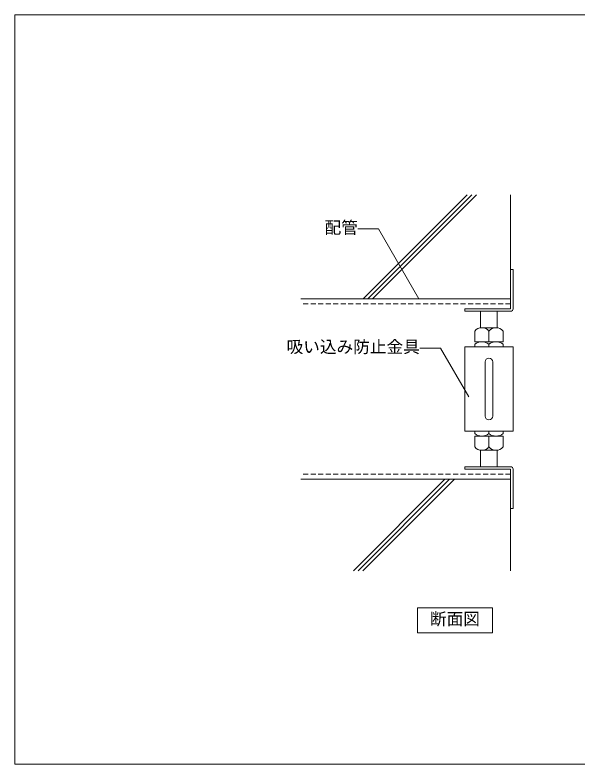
# Model space of a CAD drawing. Units: millimetres on the paper, with parts at other scales. Extents: x -135 to 135, y -94 to 92.
# Drawn here: x -135 to 0, y -88 to 92 of the extents above; entities that cross this region are included whole.
import ezdxf
from ezdxf.enums import TextEntityAlignment as Align

# ---------------------------------------------------------------- set-up
doc = ezdxf.new("R2010")
doc.units = ezdxf.units.MM
doc.linetypes.add('DASHED1', pattern=[1.8, 1.2, -0.6])
for name, color, linetype, lineweight in [('1-7_設備', 3, 'Continuous', 18), ('1-A_元図・躯体', 7, 'Continuous', 18), ('1-D_設備②', 8, 'DASHED1', 18), ('E-E', 7, 'Continuous', 18), ('F-F', 7, 'Continuous', 18)]:
    doc.layers.add(name, color=color, linetype=linetype, lineweight=lineweight)
doc.styles.add('ＭＳ ゴシック', font='')
doc.styles.get('ＭＳ ゴシック').set_extended_font_data('MS Gothic')

msp = doc.modelspace()

# ---------------------------------------------------------------- linework, layer by layer
at = {"layer": '1-7_設備'}
for p, q in [((-15.955, 21.413), (-15.955, 30.813)), ((-15.355, 30.813), (-15.955, 30.813)), ((-15.355, 21.413), (-15.355, 30.813)), ((-15.955, 21.413), (-26.955, 21.413)), ((-26.955, 20.813), (-26.955, 21.413)), ((-15.955, 20.813), (-26.955, 20.813)), ((-19.155, 20.813), (-19.155, 16.856)), ((-21.155, 16.056), (-21.155, 13.456)), ((-17.755, 16.056), (-17.755, 13.456)), ((-24.555, 12.856), (-24.555, 12.256)), ((-21.155, 12.856), (-21.155, 12.256)), ((-17.755, 12.856), (-17.755, 12.256)), ((-26.955, -8.005), (-26.955, 12.256)), ((-26.955, 12.256), (-15.355, 12.256)), ((-15.355, -8.005), (-15.355, 12.256)), ((-22.055, 8.656), (-22.055, -4.405)), ((-20.255, 8.656), (-20.255, -4.405)), ((-26.955, -8.005), (-15.355, -8.005)), ((-24.555, -8.605), (-24.555, -8.005)), ((-21.155, -8.605), (-21.155, -8.005)), ((-17.755, -8.605), (-17.755, -8.005)), ((-21.155, -11.805), (-21.155, -9.205)), ((-17.755, -11.805), (-17.755, -9.205)), ((-19.155, -16.605), (-19.155, -12.605)), ((-15.955, -16.562), (-26.955, -16.562)), ((-26.955, -16.562), (-26.955, -17.162)), ((-15.955, -17.162), (-26.955, -17.162)), ((-15.955, -17.162), (-15.955, -26.562)), ((-15.355, -17.162), (-15.355, -26.562)), ((-15.355, -26.562), (-15.955, -26.562))]:
    msp.add_line(p, q, dxfattribs=at)
for points in [[(-23.155, 20.813), (-23.155, 16.856), (-19.155, 16.856)], [(-24.555, 16.056), (-24.555, 13.456), (-17.755, 13.456)], [(-24.555, -11.805), (-24.555, -9.205), (-17.755, -9.205)], [(-23.155, -16.605), (-23.155, -12.605), (-19.155, -12.605)]]:
    msp.add_lwpolyline(points, dxfattribs=at)
for centre, radius, start, end in [((-15.955, 21.413), 0.6, 270, 0), ((-22.855, 14.65), 2.206, 39.598, 140.402), ((-19.455, 14.65), 2.206, 39.598, 140.402), ((-22.855, 10.748), 2.708, 51.12, 128.88), ((-19.455, 10.748), 2.708, 51.12, 128.88), ((-21.155, 8.656), 0.9, 0, 180), ((-21.155, -4.405), 0.9, 180, 0), ((-22.855, -6.497), 2.708, 231.12, 308.88), ((-19.455, -6.497), 2.708, 231.12, 308.88), ((-22.855, -10.399), 2.206, 219.598, 320.402), ((-19.455, -10.399), 2.206, 219.598, 320.402), ((-15.955, -17.162), 0.6, 0, 90)]:
    msp.add_arc(centre, radius, start, end, dxfattribs=at)
at = {"layer": '1-A_元図・躯体'}
for p, q in [((-51.386, 23.813), (-26.386, 48.813)), ((-50.254, 23.813), (-25.254, 48.813)), ((-49.123, 23.813), (-24.123, 48.813)), ((-53.725, -41.562), (-31.725, -19.562)), ((-52.594, -41.562), (-30.594, -19.562)), ((-51.462, -41.562), (-29.462, -19.562))]:
    msp.add_line(p, q, dxfattribs=at)
for points in [[(-66.353, 23.813), (-15.955, 23.813), (-15.955, 48.813)], [(-66.353, -19.562), (-15.955, -19.562), (-15.955, -41.562)]]:
    msp.add_lwpolyline(points, dxfattribs=at)
at = {"layer": '1-D_設備②'}
for p, q in [((-15.955, 23.813), (-66.353, 23.813)), ((-15.955, 22.613), (-66.353, 22.613)), ((-15.955, -18.362), (-66.353, -18.362)), ((-15.955, -19.562), (-66.353, -19.562))]:
    msp.add_line(p, q, dxfattribs=at)
at = {"layer": 'E-E'}
for p, q in [((-47.644, 40.59), (-52.644, 40.59)), ((-47.644, 40.59), (-37.958, 23.813)), ((-32.758, 11.922), (-37.758, 11.922)), ((-32.758, 11.922), (-26.018, 0.248)), ((-38.33, -56.462), (-38.33, -50.462)), ((-38.33, -50.462), (-20.33, -50.462)), ((-20.33, -50.462), (-20.33, -56.462)), ((-20.33, -56.462), (-38.33, -56.462))]:
    msp.add_line(p, q, dxfattribs=at)
at = {"layer": 'F-F'}
msp.add_line((-135, 92), (-135, -88), dxfattribs=at)
msp.add_lwpolyline([(-135, 92), (135, 92), (135, -88), (-135, -88)], dxfattribs=at)

# ---------------------------------------------------------------- texts
at = {"layer": 'E-E', "style": 'ＭＳ ゴシック'}
for s, p in [('配管', (-60.644, 38.59)), ('吸い込み防止金具', (-69.758, 9.922)), ('断面図', (-35.33, -55.462))]:
    msp.add_text(s, height=2.933, dxfattribs=at).set_placement(p, align=Align.BOTTOM_LEFT)

doc.saveas('drawing.dxf')
